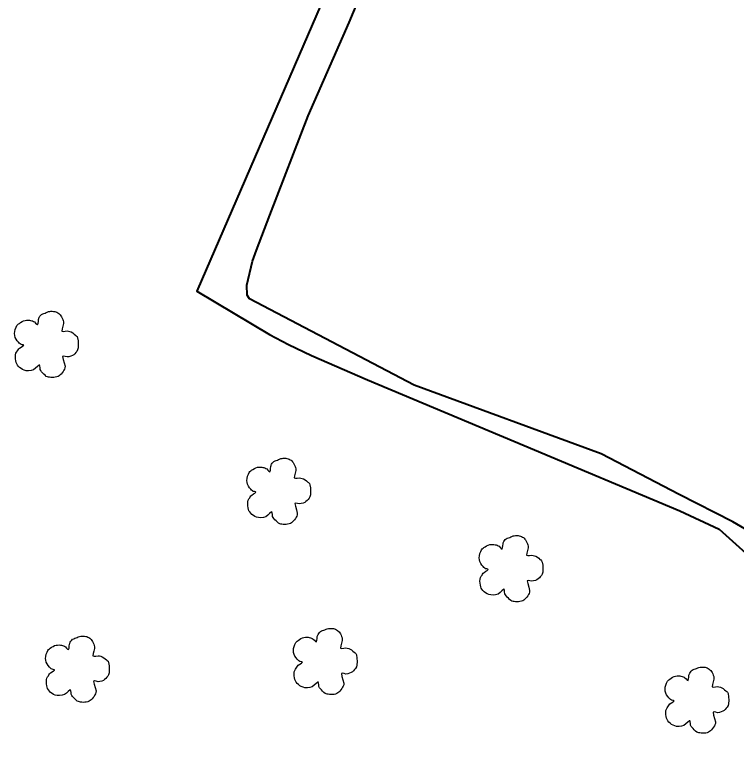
# Model space of a CAD drawing. Header units: millimetres. Extents: x 728997 to 731098, y 7795889 to 7798859.
# Drawn here: x 729543.7 to 729663.3, y 7796712.7 to 7796834 of the extents above; entities that cross this region are included whole.
import ezdxf

# ---------------------------------------------------------------- set-up
doc = ezdxf.new("R2010")
doc.units = ezdxf.units.MM
doc.linetypes.add('CONTINUO', pattern=[0])
doc.linetypes.add('LIN0', pattern=[0])
doc.layers.add('0114000536', color=1, linetype='Continuous', lineweight=40)
doc.layers.add('0114000536003', color=5, linetype='Continuous', lineweight=40)
doc.layers.add('MATO', color=3, linetype='Continuous')
doc.layers.add('TG', color=7, linetype='CONTINUO')

# ---------------------------------------------------------------- blocks, each defined once
blk = doc.blocks.new('BLOCO139204')
at = {"layer": 'TG', "color": 94, "linetype": 'LIN0', "flags": 128}
blk.add_lwpolyline([(729641.769557, 7796781.517565), (729641.463373, 7796781.269334), (729641.151652, 7796780.986524), (729640.822924, 7796780.72286), (729640.420709, 7796780.612763), (729640.012313, 7796780.568733), (729639.620029, 7796780.583967), (729639.300641, 7796780.652878), (729639.016081, 7796780.76654), (729638.762771, 7796780.917241), (729638.527033, 7796781.095687), (729638.322968, 7796781.296934), (729638.154577, 7796781.514455), (729638.039783, 7796781.721247), (729637.958217, 7796781.94662), (729637.903435, 7796782.199405), (729637.849876, 7796782.534728), (729637.82455, 7796782.880407), (729637.835351, 7796783.210552), (729637.919385, 7796783.454557), (729638.033419, 7796783.664791), (729638.163436, 7796783.848903), (729638.260472, 7796784.016648), (729638.371662, 7796784.171994), (729638.509193, 7796784.321014), (729638.774598, 7796784.494023), (729639.023716, 7796784.654667), (729639.201731, 7796784.790837), (729639.124447, 7796784.847232), (729638.963457, 7796784.887323), (729638.760976, 7796784.931388), (729638.619645, 7796785.015475), (729638.475935, 7796785.132271), (729638.326744, 7796785.290229), (729638.140306, 7796785.523534), (729637.963675, 7796785.795611), (729637.815243, 7796786.095614), (729637.735859, 7796786.403882), (729637.704613, 7796786.725002), (729637.723052, 7796787.054743), (729637.816632, 7796787.416824), (729637.94506, 7796787.758105), (729638.09195, 7796788.053395), (729638.204245, 7796788.208636), (729638.329737, 7796788.319154), (729638.479543, 7796788.411407), (729638.69361, 7796788.567193), (729638.932609, 7796788.716128), (729639.186036, 7796788.843167), (729639.438475, 7796788.905868), (729639.688026, 7796788.937128), (729639.927875, 7796788.942448), (729640.14093, 7796788.932107), (729640.338361, 7796788.903247), (729640.521058, 7796788.857786), (729640.682699, 7796788.805635), (729640.836801, 7796788.734728), (729640.989669, 7796788.640989), (729641.176042, 7796788.436993), (729641.352457, 7796788.26453), (729641.503887, 7796788.182037), (729641.578633, 7796788.417831), (729641.625847, 7796788.733062), (729641.658011, 7796789.05876), (729641.690612, 7796789.201274), (729641.730865, 7796789.309822), (729641.788994, 7796789.408943), (729641.892065, 7796789.576267), (729642.020826, 7796789.743424), (729642.17287, 7796789.895131), (729642.352542, 7796789.980201), (729642.545613, 7796790.046194), (729642.744608, 7796790.104763), (729642.927955, 7796790.194379), (729643.11285, 7796790.279763), (729643.30239, 7796790.352458), (729643.508939, 7796790.390337), (729643.71938, 7796790.408856), (729643.929863, 7796790.409807), (729644.135171, 7796790.398753), (729644.333842, 7796790.370879), (729644.523046, 7796790.325145), (729644.69687, 7796790.257241), (729644.857886, 7796790.171847), (729645.00558, 7796790.070373), (729645.134808, 7796789.961063), (729645.25316, 7796789.833372), (729645.363598, 7796789.683588), (729645.480241, 7796789.495026), (729645.586521, 7796789.286677), (729645.677031, 7796789.064556), (729645.74988, 7796788.865834), (729645.793503, 7796788.64201), (729645.799851, 7796788.375736), (729645.673464, 7796787.938718), (729645.559269, 7796787.507765), (729645.514778, 7796787.148741), (729645.738068, 7796787.085659), (729646.040667, 7796787.107618), (729646.374665, 7796787.161868), (729646.622958, 7796787.134026), (729646.858728, 7796787.079202), (729647.085963, 7796786.990874), (729647.326679, 7796786.830778), (729647.553312, 7796786.647937), (729647.756326, 7796786.459635), (729647.912131, 7796786.37392), (729648.035787, 7796786.249235), (729648.1283, 7796786.034786), (729648.204063, 7796785.503492), (729648.240653, 7796784.913068), (729648.229035, 7796784.344937), (729648.129395, 7796784.022723), (729647.986562, 7796783.779006), (729647.814585, 7796783.588561), (729647.65515, 7796783.391545), (729647.473945, 7796783.223322), (729647.264292, 7796783.084635), (729646.989727, 7796782.975942), (729646.695703, 7796782.898484), (729646.397882, 7796782.853218), (729646.080542, 7796782.938347), (729645.814274, 7796782.984648), (729645.638282, 7796782.920143), (729645.730799, 7796782.450922), (729645.887726, 7796781.893389), (729646.043994, 7796781.342015), (729646.03192, 7796781.060463), (729645.966009, 7796780.847119), (729645.858154, 7796780.669561), (729645.724998, 7796780.441667), (729645.570116, 7796780.224988), (729645.401836, 7796780.027373), (729645.247801, 7796779.868016), (729645.082535, 7796779.73492), (729644.899878, 7796779.627428), (729644.674672, 7796779.544326), (729644.434001, 7796779.485936), (729644.185951, 7796779.452021), (729643.940982, 7796779.447467), (729643.703029, 7796779.46307), (729643.478403, 7796779.49475), (729643.294367, 7796779.516263), (729643.120557, 7796779.562316), (729642.947567, 7796779.645452), (729642.740029, 7796779.819877), (729642.533963, 7796780.025223), (729642.339429, 7796780.242787), (729642.175317, 7796780.412306), (729642.036234, 7796780.587801), (729641.92562, 7796780.781734), (729641.908803, 7796781.077266), (729641.88091, 7796781.363138), (729641.798961, 7796781.598787), (729641.798961, 7796781.598787)], dxfattribs=at)
blk = doc.blocks.new('BLOCO140142')
at = {"layer": 'TG', "color": 94, "linetype": 'LIN0', "flags": 128}
blk.add_lwpolyline([(729680.224257, 7796768.719465), (729679.918073, 7796768.471234), (729679.606352, 7796768.188424), (729679.277624, 7796767.92476), (729678.875409, 7796767.814663), (729678.467013, 7796767.770633), (729678.074729, 7796767.785867), (729677.755341, 7796767.854778), (729677.470781, 7796767.96844), (729677.217471, 7796768.119141), (729676.981733, 7796768.297587), (729676.777668, 7796768.498834), (729676.609277, 7796768.716355), (729676.494483, 7796768.923147), (729676.412917, 7796769.14852), (729676.358135, 7796769.401305), (729676.304576, 7796769.736628), (729676.27925, 7796770.082307), (729676.290051, 7796770.412452), (729676.374085, 7796770.656457), (729676.488119, 7796770.866691), (729676.618136, 7796771.050803), (729676.715172, 7796771.218548), (729676.826362, 7796771.373894), (729676.963893, 7796771.522914), (729677.229298, 7796771.695923), (729677.478416, 7796771.856567), (729677.656431, 7796771.992737), (729677.579147, 7796772.049132), (729677.418157, 7796772.089223), (729677.215676, 7796772.133288), (729677.074345, 7796772.217375), (729676.930635, 7796772.334171), (729676.781444, 7796772.492129), (729676.595006, 7796772.725434), (729676.418375, 7796772.997511), (729676.269943, 7796773.297514), (729676.190559, 7796773.605782), (729676.159313, 7796773.926902), (729676.177752, 7796774.256643), (729676.271332, 7796774.618724), (729676.39976, 7796774.960005), (729676.54665, 7796775.255295), (729676.658945, 7796775.410536), (729676.784437, 7796775.521054), (729676.934243, 7796775.613307), (729677.14831, 7796775.769093), (729677.387309, 7796775.918028), (729677.640736, 7796776.045067), (729677.893175, 7796776.107768), (729678.142726, 7796776.139028), (729678.382575, 7796776.144348), (729678.59563, 7796776.134007), (729678.793061, 7796776.105147), (729678.975758, 7796776.059686), (729679.137399, 7796776.007535), (729679.291501, 7796775.936628), (729679.444369, 7796775.842889), (729679.630742, 7796775.638893), (729679.807157, 7796775.46643), (729679.958587, 7796775.383937), (729680.033333, 7796775.619731), (729680.080547, 7796775.934962), (729680.112711, 7796776.26066), (729680.145312, 7796776.403174), (729680.185565, 7796776.511722), (729680.243694, 7796776.610843), (729680.346765, 7796776.778167), (729680.475526, 7796776.945324), (729680.62757, 7796777.097031), (729680.807242, 7796777.182101), (729681.000313, 7796777.248094), (729681.199308, 7796777.306663), (729681.382655, 7796777.396279), (729681.56755, 7796777.481663), (729681.75709, 7796777.554358), (729681.963639, 7796777.592237), (729682.17408, 7796777.610756), (729682.384563, 7796777.611707), (729682.589871, 7796777.600653), (729682.788542, 7796777.572779), (729682.977746, 7796777.527045), (729683.15157, 7796777.459141), (729683.312586, 7796777.373747), (729683.46028, 7796777.272273), (729683.589508, 7796777.162963), (729683.70786, 7796777.035272), (729683.818298, 7796776.885488), (729683.934941, 7796776.696926), (729684.041221, 7796776.488577), (729684.131731, 7796776.266456), (729684.20458, 7796776.067734), (729684.248203, 7796775.84391), (729684.254551, 7796775.577636), (729684.128164, 7796775.140618), (729684.013969, 7796774.709665), (729683.969478, 7796774.350641), (729684.192768, 7796774.287559), (729684.495367, 7796774.309518), (729684.829365, 7796774.363768), (729685.077658, 7796774.335926), (729685.313428, 7796774.281102), (729685.540663, 7796774.192774), (729685.781379, 7796774.032678), (729686.008012, 7796773.849837), (729686.211026, 7796773.661535), (729686.366831, 7796773.57582), (729686.490487, 7796773.451135), (729686.583, 7796773.236686), (729686.658763, 7796772.705392), (729686.695353, 7796772.114968), (729686.683735, 7796771.546837), (729686.584095, 7796771.224623), (729686.441262, 7796770.980906), (729686.269285, 7796770.790461), (729686.10985, 7796770.593445), (729685.928645, 7796770.425222), (729685.718992, 7796770.286535), (729685.444427, 7796770.177842), (729685.150403, 7796770.100384), (729684.852582, 7796770.055118), (729684.535242, 7796770.140247), (729684.268974, 7796770.186548), (729684.092982, 7796770.122043), (729684.185499, 7796769.652822), (729684.342426, 7796769.095289), (729684.498694, 7796768.543915), (729684.48662, 7796768.262363), (729684.420709, 7796768.049019), (729684.312854, 7796767.871461), (729684.179698, 7796767.643567), (729684.024816, 7796767.426888), (729683.856536, 7796767.229273), (729683.702501, 7796767.069916), (729683.537235, 7796766.93682), (729683.354578, 7796766.829328), (729683.129372, 7796766.746226), (729682.888701, 7796766.687836), (729682.640651, 7796766.653921), (729682.395682, 7796766.649367), (729682.157729, 7796766.66497), (729681.933103, 7796766.69665), (729681.749067, 7796766.718163), (729681.575257, 7796766.764216), (729681.402267, 7796766.847352), (729681.194729, 7796767.021777), (729680.988663, 7796767.227123), (729680.794129, 7796767.444687), (729680.630017, 7796767.614206), (729680.490934, 7796767.789701), (729680.38032, 7796767.983634), (729680.363503, 7796768.279166), (729680.33561, 7796768.565038), (729680.253661, 7796768.800687), (729680.253661, 7796768.800687)], dxfattribs=at)
blk = doc.blocks.new('BLOCO141080')
at = {"layer": 'TG', "color": 94, "linetype": 'LIN0', "flags": 128}
blk.add_lwpolyline([(729710.988157, 7796746.962465), (729710.681973, 7796746.714234), (729710.370252, 7796746.431424), (729710.041524, 7796746.16776), (729709.639309, 7796746.057663), (729709.230913, 7796746.013633), (729708.838629, 7796746.028867), (729708.519241, 7796746.097778), (729708.234681, 7796746.21144), (729707.981371, 7796746.362141), (729707.745633, 7796746.540587), (729707.541568, 7796746.741834), (729707.373177, 7796746.959355), (729707.258383, 7796747.166147), (729707.176817, 7796747.39152), (729707.122035, 7796747.644305), (729707.068476, 7796747.979628), (729707.04315, 7796748.325307), (729707.053951, 7796748.655452), (729707.137985, 7796748.899457), (729707.252019, 7796749.109691), (729707.382036, 7796749.293803), (729707.479072, 7796749.461548), (729707.590262, 7796749.616894), (729707.727793, 7796749.765914), (729707.993198, 7796749.938923), (729708.242316, 7796750.099567), (729708.420331, 7796750.235737), (729708.343047, 7796750.292132), (729708.182057, 7796750.332223), (729707.979576, 7796750.376288), (729707.838245, 7796750.460375), (729707.694535, 7796750.577171), (729707.545344, 7796750.735129), (729707.358906, 7796750.968434), (729707.182275, 7796751.240511), (729707.033843, 7796751.540514), (729706.954459, 7796751.848782), (729706.923213, 7796752.169902), (729706.941652, 7796752.499643), (729707.035232, 7796752.861724), (729707.16366, 7796753.203005), (729707.31055, 7796753.498295), (729707.422845, 7796753.653536), (729707.548337, 7796753.764054), (729707.698143, 7796753.856307), (729707.91221, 7796754.012093), (729708.151209, 7796754.161028), (729708.404636, 7796754.288067), (729708.657075, 7796754.350768), (729708.906626, 7796754.382028), (729709.146475, 7796754.387348), (729709.35953, 7796754.377007), (729709.556961, 7796754.348147), (729709.739658, 7796754.302686), (729709.901299, 7796754.250535), (729710.055401, 7796754.179628), (729710.208269, 7796754.085889), (729710.394642, 7796753.881893), (729710.571057, 7796753.70943), (729710.722487, 7796753.626937), (729710.797233, 7796753.862731), (729710.844447, 7796754.177962), (729710.876611, 7796754.50366), (729710.909212, 7796754.646174), (729710.949465, 7796754.754722), (729711.007594, 7796754.853843), (729711.110665, 7796755.021167), (729711.239426, 7796755.188324), (729711.39147, 7796755.340031), (729711.571142, 7796755.425101), (729711.764213, 7796755.491094), (729711.963208, 7796755.549663), (729712.146555, 7796755.639279), (729712.33145, 7796755.724663), (729712.52099, 7796755.797358), (729712.727539, 7796755.835237), (729712.93798, 7796755.853756), (729713.148463, 7796755.854707), (729713.353771, 7796755.843653), (729713.552442, 7796755.815779), (729713.741646, 7796755.770045), (729713.91547, 7796755.702141), (729714.076486, 7796755.616747), (729714.22418, 7796755.515273), (729714.353408, 7796755.405963), (729714.47176, 7796755.278272), (729714.582198, 7796755.128488), (729714.698841, 7796754.939926), (729714.805121, 7796754.731577), (729714.895631, 7796754.509456), (729714.96848, 7796754.310734), (729715.012103, 7796754.08691), (729715.018451, 7796753.820636), (729714.892064, 7796753.383618), (729714.777869, 7796752.952665), (729714.733378, 7796752.593641), (729714.956668, 7796752.530559), (729715.259267, 7796752.552518), (729715.593265, 7796752.606768), (729715.841558, 7796752.578926), (729716.077328, 7796752.524102), (729716.304563, 7796752.435774), (729716.545279, 7796752.275678), (729716.771912, 7796752.092837), (729716.974926, 7796751.904535), (729717.130731, 7796751.81882), (729717.254387, 7796751.694135), (729717.3469, 7796751.479686), (729717.422663, 7796750.948392), (729717.459253, 7796750.357968), (729717.447635, 7796749.789837), (729717.347995, 7796749.467623), (729717.205162, 7796749.223906), (729717.033185, 7796749.033461), (729716.87375, 7796748.836445), (729716.692545, 7796748.668222), (729716.482892, 7796748.529535), (729716.208327, 7796748.420842), (729715.914303, 7796748.343384), (729715.616482, 7796748.298118), (729715.299142, 7796748.383247), (729715.032874, 7796748.429548), (729714.856882, 7796748.365043), (729714.949399, 7796747.895822), (729715.106326, 7796747.338289), (729715.262594, 7796746.786915), (729715.25052, 7796746.505363), (729715.184609, 7796746.292019), (729715.076754, 7796746.114461), (729714.943598, 7796745.886567), (729714.788716, 7796745.669888), (729714.620436, 7796745.472273), (729714.466401, 7796745.312916), (729714.301135, 7796745.17982), (729714.118478, 7796745.072328), (729713.893272, 7796744.989226), (729713.652601, 7796744.930836), (729713.404551, 7796744.896921), (729713.159582, 7796744.892367), (729712.921629, 7796744.90797), (729712.697003, 7796744.93965), (729712.512967, 7796744.961163), (729712.339157, 7796745.007216), (729712.166167, 7796745.090352), (729711.958629, 7796745.264777), (729711.752563, 7796745.470123), (729711.558029, 7796745.687687), (729711.393917, 7796745.857206), (729711.254834, 7796746.032701), (729711.14422, 7796746.226634), (729711.127403, 7796746.522166), (729711.09951, 7796746.808038), (729711.017561, 7796747.043687), (729711.017561, 7796747.043687)], dxfattribs=at)
blk = doc.blocks.new('BLOCO142956')
at = {"layer": 'TG', "color": 94, "linetype": 'LIN0', "flags": 128}
blk.add_lwpolyline([(729608.442057, 7796752.081765), (729608.135873, 7796751.833534), (729607.824152, 7796751.550724), (729607.495424, 7796751.28706), (729607.093209, 7796751.176963), (729606.684813, 7796751.132933), (729606.292529, 7796751.148167), (729605.973141, 7796751.217078), (729605.688581, 7796751.33074), (729605.435271, 7796751.481441), (729605.199533, 7796751.659887), (729604.995468, 7796751.861134), (729604.827077, 7796752.078655), (729604.712283, 7796752.285447), (729604.630717, 7796752.51082), (729604.575935, 7796752.763605), (729604.522376, 7796753.098928), (729604.49705, 7796753.444607), (729604.507851, 7796753.774752), (729604.591885, 7796754.018757), (729604.705919, 7796754.228991), (729604.835936, 7796754.413103), (729604.932972, 7796754.580848), (729605.044162, 7796754.736194), (729605.181693, 7796754.885214), (729605.447098, 7796755.058223), (729605.696216, 7796755.218867), (729605.874231, 7796755.355037), (729605.796947, 7796755.411432), (729605.635957, 7796755.451523), (729605.433476, 7796755.495588), (729605.292145, 7796755.579675), (729605.148435, 7796755.696471), (729604.999244, 7796755.854429), (729604.812806, 7796756.087734), (729604.636175, 7796756.359811), (729604.487743, 7796756.659814), (729604.408359, 7796756.968082), (729604.377113, 7796757.289202), (729604.395552, 7796757.618943), (729604.489132, 7796757.981024), (729604.61756, 7796758.322305), (729604.76445, 7796758.617595), (729604.876745, 7796758.772836), (729605.002237, 7796758.883354), (729605.152043, 7796758.975607), (729605.36611, 7796759.131393), (729605.605109, 7796759.280328), (729605.858536, 7796759.407367), (729606.110975, 7796759.470068), (729606.360526, 7796759.501328), (729606.600375, 7796759.506648), (729606.81343, 7796759.496307), (729607.010861, 7796759.467447), (729607.193558, 7796759.421986), (729607.355199, 7796759.369835), (729607.509301, 7796759.298928), (729607.662169, 7796759.205189), (729607.848542, 7796759.001193), (729608.024957, 7796758.82873), (729608.176387, 7796758.746237), (729608.251133, 7796758.982031), (729608.298347, 7796759.297262), (729608.330511, 7796759.62296), (729608.363112, 7796759.765474), (729608.403365, 7796759.874022), (729608.461494, 7796759.973143), (729608.564565, 7796760.140467), (729608.693326, 7796760.307624), (729608.84537, 7796760.459331), (729609.025042, 7796760.544401), (729609.218113, 7796760.610394), (729609.417108, 7796760.668963), (729609.600455, 7796760.758579), (729609.78535, 7796760.843963), (729609.97489, 7796760.916658), (729610.181439, 7796760.954537), (729610.39188, 7796760.973056), (729610.602363, 7796760.974007), (729610.807671, 7796760.962953), (729611.006342, 7796760.935079), (729611.195546, 7796760.889345), (729611.36937, 7796760.821441), (729611.530386, 7796760.736047), (729611.67808, 7796760.634573), (729611.807308, 7796760.525263), (729611.92566, 7796760.397572), (729612.036098, 7796760.247788), (729612.152741, 7796760.059226), (729612.259021, 7796759.850877), (729612.349531, 7796759.628756), (729612.42238, 7796759.430034), (729612.466003, 7796759.20621), (729612.472351, 7796758.939936), (729612.345964, 7796758.502918), (729612.231769, 7796758.071965), (729612.187278, 7796757.712941), (729612.410568, 7796757.649859), (729612.713167, 7796757.671818), (729613.047165, 7796757.726068), (729613.295458, 7796757.698226), (729613.531228, 7796757.643402), (729613.758463, 7796757.555074), (729613.999179, 7796757.394978), (729614.225812, 7796757.212137), (729614.428826, 7796757.023835), (729614.584631, 7796756.93812), (729614.708287, 7796756.813435), (729614.8008, 7796756.598986), (729614.876563, 7796756.067692), (729614.913153, 7796755.477268), (729614.901535, 7796754.909137), (729614.801895, 7796754.586923), (729614.659062, 7796754.343206), (729614.487085, 7796754.152761), (729614.32765, 7796753.955745), (729614.146445, 7796753.787522), (729613.936792, 7796753.648835), (729613.662227, 7796753.540142), (729613.368203, 7796753.462684), (729613.070382, 7796753.417418), (729612.753042, 7796753.502547), (729612.486774, 7796753.548848), (729612.310782, 7796753.484343), (729612.403299, 7796753.015122), (729612.560226, 7796752.457589), (729612.716494, 7796751.906215), (729612.70442, 7796751.624663), (729612.638509, 7796751.411319), (729612.530654, 7796751.233761), (729612.397498, 7796751.005867), (729612.242616, 7796750.789188), (729612.074336, 7796750.591573), (729611.920301, 7796750.432216), (729611.755035, 7796750.29912), (729611.572378, 7796750.191628), (729611.347172, 7796750.108526), (729611.106501, 7796750.050136), (729610.858451, 7796750.016221), (729610.613482, 7796750.011667), (729610.375529, 7796750.02727), (729610.150903, 7796750.05895), (729609.966867, 7796750.080463), (729609.793057, 7796750.126516), (729609.620067, 7796750.209652), (729609.412529, 7796750.384077), (729609.206463, 7796750.589423), (729609.011929, 7796750.806987), (729608.847817, 7796750.976506), (729608.708734, 7796751.152001), (729608.59812, 7796751.345934), (729608.581303, 7796751.641466), (729608.55341, 7796751.927338), (729608.471461, 7796752.162987), (729608.471461, 7796752.162987)], dxfattribs=at)
blk = doc.blocks.new('BLOCO143894')
at = {"layer": 'TG', "color": 94, "linetype": 'LIN0', "flags": 128}
blk.add_lwpolyline([(729603.314757, 7796805.834165), (729603.008573, 7796805.585934), (729602.696852, 7796805.303124), (729602.368124, 7796805.03946), (729601.965909, 7796804.929363), (729601.557513, 7796804.885333), (729601.165229, 7796804.900567), (729600.845841, 7796804.969478), (729600.561281, 7796805.08314), (729600.307971, 7796805.233841), (729600.072233, 7796805.412287), (729599.868168, 7796805.613534), (729599.699777, 7796805.831055), (729599.584983, 7796806.037847), (729599.503417, 7796806.26322), (729599.448635, 7796806.516005), (729599.395076, 7796806.851328), (729599.36975, 7796807.197007), (729599.380551, 7796807.527152), (729599.464585, 7796807.771157), (729599.578619, 7796807.981391), (729599.708636, 7796808.165503), (729599.805672, 7796808.333248), (729599.916862, 7796808.488594), (729600.054393, 7796808.637614), (729600.319798, 7796808.810623), (729600.568916, 7796808.971267), (729600.746931, 7796809.107437), (729600.669647, 7796809.163832), (729600.508657, 7796809.203923), (729600.306176, 7796809.247988), (729600.164845, 7796809.332075), (729600.021135, 7796809.448871), (729599.871944, 7796809.606829), (729599.685506, 7796809.840134), (729599.508875, 7796810.112211), (729599.360443, 7796810.412214), (729599.281059, 7796810.720482), (729599.249813, 7796811.041602), (729599.268252, 7796811.371343), (729599.361832, 7796811.733424), (729599.49026, 7796812.074705), (729599.63715, 7796812.369995), (729599.749445, 7796812.525236), (729599.874937, 7796812.635754), (729600.024743, 7796812.728007), (729600.23881, 7796812.883793), (729600.477809, 7796813.032728), (729600.731236, 7796813.159767), (729600.983675, 7796813.222468), (729601.233226, 7796813.253728), (729601.473075, 7796813.259048), (729601.68613, 7796813.248707), (729601.883561, 7796813.219847), (729602.066258, 7796813.174386), (729602.227899, 7796813.122235), (729602.382001, 7796813.051328), (729602.534869, 7796812.957589), (729602.721242, 7796812.753593), (729602.897657, 7796812.58113), (729603.049087, 7796812.498637), (729603.123833, 7796812.734431), (729603.171047, 7796813.049662), (729603.203211, 7796813.37536), (729603.235812, 7796813.517874), (729603.276065, 7796813.626422), (729603.334194, 7796813.725543), (729603.437265, 7796813.892867), (729603.566026, 7796814.060024), (729603.71807, 7796814.211731), (729603.897742, 7796814.296801), (729604.090813, 7796814.362794), (729604.289808, 7796814.421363), (729604.473155, 7796814.510979), (729604.65805, 7796814.596363), (729604.84759, 7796814.669058), (729605.054139, 7796814.706937), (729605.26458, 7796814.725456), (729605.475063, 7796814.726407), (729605.680371, 7796814.715353), (729605.879042, 7796814.687479), (729606.068246, 7796814.641745), (729606.24207, 7796814.573841), (729606.403086, 7796814.488447), (729606.55078, 7796814.386973), (729606.680008, 7796814.277663), (729606.79836, 7796814.149972), (729606.908798, 7796814.000188), (729607.025441, 7796813.811626), (729607.131721, 7796813.603277), (729607.222231, 7796813.381156), (729607.29508, 7796813.182434), (729607.338703, 7796812.95861), (729607.345051, 7796812.692336), (729607.218664, 7796812.255318), (729607.104469, 7796811.824365), (729607.059978, 7796811.465341), (729607.283268, 7796811.402259), (729607.585867, 7796811.424218), (729607.919865, 7796811.478468), (729608.168158, 7796811.450626), (729608.403928, 7796811.395802), (729608.631163, 7796811.307474), (729608.871879, 7796811.147378), (729609.098512, 7796810.964537), (729609.301526, 7796810.776235), (729609.457331, 7796810.69052), (729609.580987, 7796810.565835), (729609.6735, 7796810.351386), (729609.749263, 7796809.820092), (729609.785853, 7796809.229668), (729609.774235, 7796808.661537), (729609.674595, 7796808.339323), (729609.531762, 7796808.095606), (729609.359785, 7796807.905161), (729609.20035, 7796807.708145), (729609.019145, 7796807.539922), (729608.809492, 7796807.401235), (729608.534927, 7796807.292542), (729608.240903, 7796807.215084), (729607.943082, 7796807.169818), (729607.625742, 7796807.254947), (729607.359474, 7796807.301248), (729607.183482, 7796807.236743), (729607.275999, 7796806.767522), (729607.432926, 7796806.209989), (729607.589194, 7796805.658615), (729607.57712, 7796805.377063), (729607.511209, 7796805.163719), (729607.403354, 7796804.986161), (729607.270198, 7796804.758267), (729607.115316, 7796804.541588), (729606.947036, 7796804.343973), (729606.793001, 7796804.184616), (729606.627735, 7796804.05152), (729606.445078, 7796803.944028), (729606.219872, 7796803.860926), (729605.979201, 7796803.802536), (729605.731151, 7796803.768621), (729605.486182, 7796803.764067), (729605.248229, 7796803.77967), (729605.023603, 7796803.81135), (729604.839567, 7796803.832863), (729604.665757, 7796803.878916), (729604.492767, 7796803.962052), (729604.285229, 7796804.136477), (729604.079163, 7796804.341823), (729603.884629, 7796804.559387), (729603.720517, 7796804.728906), (729603.581434, 7796804.904401), (729603.47082, 7796805.098334), (729603.454003, 7796805.393866), (729603.42611, 7796805.679738), (729603.344161, 7796805.915387), (729603.344161, 7796805.915387)], dxfattribs=at)
blk = doc.blocks.new('BLOCO144832')
at = {"layer": 'TG', "color": 94, "linetype": 'LIN0', "flags": 128}
blk.add_lwpolyline([(729649.460457, 7796753.361565), (729649.154273, 7796753.113334), (729648.842552, 7796752.830524), (729648.513824, 7796752.56686), (729648.111609, 7796752.456763), (729647.703213, 7796752.412733), (729647.310929, 7796752.427967), (729646.991541, 7796752.496878), (729646.706981, 7796752.61054), (729646.453671, 7796752.761241), (729646.217933, 7796752.939687), (729646.013868, 7796753.140934), (729645.845477, 7796753.358455), (729645.730683, 7796753.565247), (729645.649117, 7796753.79062), (729645.594335, 7796754.043405), (729645.540776, 7796754.378728), (729645.51545, 7796754.724407), (729645.526251, 7796755.054552), (729645.610285, 7796755.298557), (729645.724319, 7796755.508791), (729645.854336, 7796755.692903), (729645.951372, 7796755.860648), (729646.062562, 7796756.015994), (729646.200093, 7796756.165014), (729646.465498, 7796756.338023), (729646.714616, 7796756.498667), (729646.892631, 7796756.634837), (729646.815347, 7796756.691232), (729646.654357, 7796756.731323), (729646.451876, 7796756.775388), (729646.310545, 7796756.859475), (729646.166835, 7796756.976271), (729646.017644, 7796757.134229), (729645.831206, 7796757.367534), (729645.654575, 7796757.639611), (729645.506143, 7796757.939614), (729645.426759, 7796758.247882), (729645.395513, 7796758.569002), (729645.413952, 7796758.898743), (729645.507532, 7796759.260824), (729645.63596, 7796759.602105), (729645.78285, 7796759.897395), (729645.895145, 7796760.052636), (729646.020637, 7796760.163154), (729646.170443, 7796760.255407), (729646.38451, 7796760.411193), (729646.623509, 7796760.560128), (729646.876936, 7796760.687167), (729647.129375, 7796760.749868), (729647.378926, 7796760.781128), (729647.618775, 7796760.786448), (729647.83183, 7796760.776107), (729648.029261, 7796760.747247), (729648.211958, 7796760.701786), (729648.373599, 7796760.649635), (729648.527701, 7796760.578728), (729648.680569, 7796760.484989), (729648.866942, 7796760.280993), (729649.043357, 7796760.10853), (729649.194787, 7796760.026037), (729649.269533, 7796760.261831), (729649.316747, 7796760.577062), (729649.348911, 7796760.90276), (729649.381512, 7796761.045274), (729649.421765, 7796761.153822), (729649.479894, 7796761.252943), (729649.582965, 7796761.420267), (729649.711726, 7796761.587424), (729649.86377, 7796761.739131), (729650.043442, 7796761.824201), (729650.236513, 7796761.890194), (729650.435508, 7796761.948763), (729650.618855, 7796762.038379), (729650.80375, 7796762.123763), (729650.99329, 7796762.196458), (729651.199839, 7796762.234337), (729651.41028, 7796762.252856), (729651.620763, 7796762.253807), (729651.826071, 7796762.242753), (729652.024742, 7796762.214879), (729652.213946, 7796762.169145), (729652.38777, 7796762.101241), (729652.548786, 7796762.015847), (729652.69648, 7796761.914373), (729652.825708, 7796761.805063), (729652.94406, 7796761.677372), (729653.054498, 7796761.527588), (729653.171141, 7796761.339026), (729653.277421, 7796761.130677), (729653.367931, 7796760.908556), (729653.44078, 7796760.709834), (729653.484403, 7796760.48601), (729653.490751, 7796760.219736), (729653.364364, 7796759.782718), (729653.250169, 7796759.351765), (729653.205678, 7796758.992741), (729653.428968, 7796758.929659), (729653.731567, 7796758.951618), (729654.065565, 7796759.005868), (729654.313858, 7796758.978026), (729654.549628, 7796758.923202), (729654.776863, 7796758.834874), (729655.017579, 7796758.674778), (729655.244212, 7796758.491937), (729655.447226, 7796758.303635), (729655.603031, 7796758.21792), (729655.726687, 7796758.093235), (729655.8192, 7796757.878786), (729655.894963, 7796757.347492), (729655.931553, 7796756.757068), (729655.919935, 7796756.188937), (729655.820295, 7796755.866723), (729655.677462, 7796755.623006), (729655.505485, 7796755.432561), (729655.34605, 7796755.235545), (729655.164845, 7796755.067322), (729654.955192, 7796754.928635), (729654.680627, 7796754.819942), (729654.386603, 7796754.742484), (729654.088782, 7796754.697218), (729653.771442, 7796754.782347), (729653.505174, 7796754.828648), (729653.329182, 7796754.764143), (729653.421699, 7796754.294922), (729653.578626, 7796753.737389), (729653.734894, 7796753.186015), (729653.72282, 7796752.904463), (729653.656909, 7796752.691119), (729653.549054, 7796752.513561), (729653.415898, 7796752.285667), (729653.261016, 7796752.068988), (729653.092736, 7796751.871373), (729652.938701, 7796751.712016), (729652.773435, 7796751.57892), (729652.590778, 7796751.471428), (729652.365572, 7796751.388326), (729652.124901, 7796751.329936), (729651.876851, 7796751.296021), (729651.631882, 7796751.291467), (729651.393929, 7796751.30707), (729651.169303, 7796751.33875), (729650.985267, 7796751.360263), (729650.811457, 7796751.406316), (729650.638467, 7796751.489452), (729650.430929, 7796751.663877), (729650.224863, 7796751.869223), (729650.030329, 7796752.086787), (729649.866217, 7796752.256306), (729649.727134, 7796752.431801), (729649.61652, 7796752.625734), (729649.599703, 7796752.921266), (729649.57181, 7796753.207138), (729649.489861, 7796753.442787), (729649.489861, 7796753.442787)], dxfattribs=at)

msp = doc.modelspace()

# ---------------------------------------------------------------- linework, layer by layer
at = {"layer": '0114000536', "linetype": 'Continuous'}
msp.add_lwpolyline([(729640.71, 7796617.81), (729642.34, 7796609.88), (729650.13, 7796604.81), (729665.19, 7796602.38), (729950.05, 7796670.2), (730183.75, 7797389.31), (730411.15, 7798112.59), (730262.94, 7798131.13), (730262.44, 7798140.21), (730156.95, 7798151.79), (729874.09, 7797481.04), (729573.82, 7796788.21), (729585.86, 7796781.02), (729589, 7796779.36), (729592.84, 7796777.56), (729602.08, 7796773.55), (729628.01, 7796762.64), (729653.82, 7796751.83), (729660.28, 7796748.83), (729666.93, 7796742.86), (729669.15, 7796732.2), (729666.54, 7796708), (729658.98, 7796674.99)], close=True, dxfattribs=at)
at = {"layer": '0114000536003'}
msp.add_lwpolyline([(729666.13, 7796747.96), (729662.55, 7796750.05), (729653.68, 7796754.57), (729640.77, 7796761.3), (729609.81, 7796772.67), (729582.54, 7796786.96), (729582.18, 7796787.54), (729582.13, 7796789.19), (729583.04, 7796793.19), (729583.71, 7796794.98), (729585.9, 7796800.77), (729592.28, 7796817.23), (729599.07, 7796832.65), (729620.64, 7796884.11)], dxfattribs=at)

# ---------------------------------------------------------------- block references
at = {"layer": 'MATO'}
for name in ['BLOCO143894', 'BLOCO139204', 'BLOCO140142', 'BLOCO144832', 'BLOCO142956', 'BLOCO141080']:
    msp.add_blockref(name, (-55.57, -29.85), dxfattribs=at)

doc.saveas('drawing.dxf')
